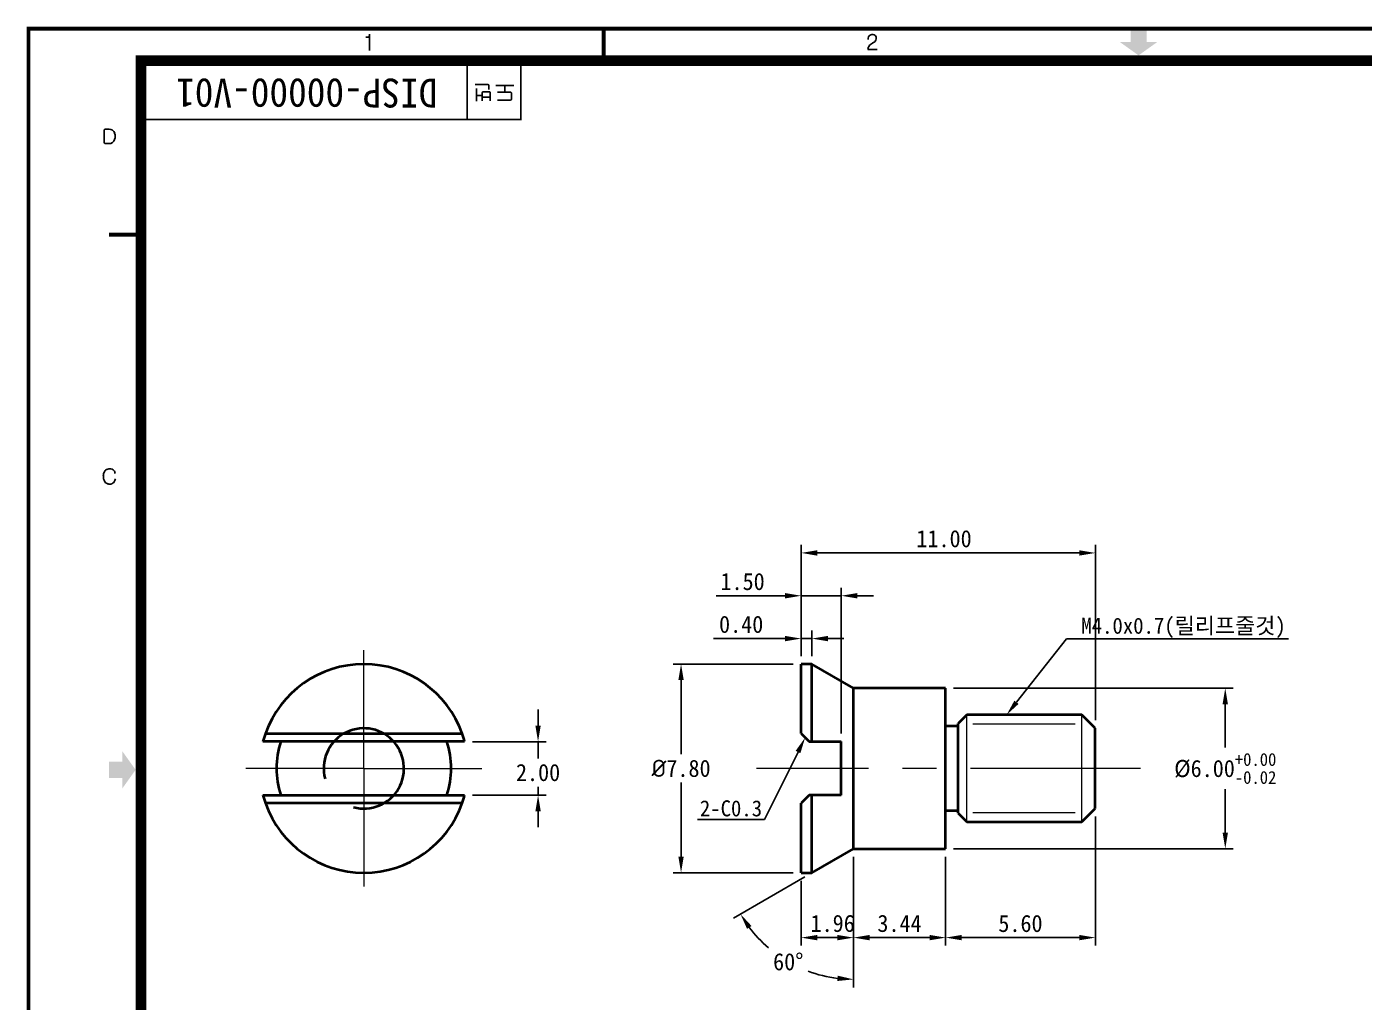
# Model space of a CAD drawing. Header units: millimetres. Extents: x 20 to 2456, y -3132 to 1196.
# Drawn here: x 19.6 to 269.7, y 115.1 to 297.4 of the extents above; entities that cross this region are included whole.
import ezdxf
from ezdxf import colors
from ezdxf.entities.mleader import LeaderData, LeaderLine
from ezdxf.math import Vec2, Vec3

# ---------------------------------------------------------------- set-up
doc = ezdxf.new("R2010")
doc.units = ezdxf.units.MM
doc.header["$MEASUREMENT"] = 0
doc.linetypes.add('CENTER', pattern=[50.8, 31.75, -6.35, 6.35, -6.35])
doc.layers.get('0').update_dxf_attribs({"color": 6})
doc.layers.add('0 @ 1', color=6, linetype='Continuous')
for name, color, linetype, lineweight in [('CENTER', 1, 'CENTER', 9), ('DIM', 2, 'Continuous', 9), ('OUTLINE', 3, 'Continuous', 40), ('숨은선', 253, 'Continuous', 20)]:
    doc.layers.add(name, color=color, linetype=linetype, lineweight=lineweight)
doc.styles.get("Standard").update_dxf_attribs({"font": '', "height": 3.2})
doc.styles.get('Standard').set_extended_font_data('GulimChe')
doc.dimstyles.new('척도 5배 - (x.xx)', dxfattribs={"dimtxt": 3.2, "dimasz": 3, "dimexe": 1.5, "dimexo": 1.5, "dimgap": 1, "dimtad": 1, "dimtih": 1, "dimtoh": 1, "dimlfac": 0.2, "dimzin": 0, "dimdsep": 46, "dimtxsty": 'Standard', "dimcen": 0, "dimclrd": 2, "dimclre": 2, "dimclrt": 2, "dimaunit": 1, "dimadec": 0, "dimazin": 0, "dimtfac": 0.75, "dimtmove": 0, "dimatfit": 0, "dimfxl": 1, "dimtolj": 1, "dimtzin": 0, "dimarcsym": 0})

# ---------------------------------------------------------------- blocks, each defined once
blk = doc.blocks.new('A-3_규격도면_동인광학')
for points in [[(209, 277), (206, 277), (206, 274.5), (204, 274.5), (207.5, 272), (211, 274.5), (209, 274.5)], [(15, 137), (17.5, 137), (17.5, 135), (20, 138.5), (17.5, 142), (17.5, 140), (15, 140)]]:
    blk.add_hatch(color=256).paths.add_polyline_path(points)
for p, q in [((63.07, 275.38), (63.32, 275.38)), ((63.73, 272.93), (63.73, 275.99)), ((63.73, 275.99), (63.73, 272.93)), ((156.98, 274.96), (156.98, 275.22)), ((156.9, 273.09), (158.65, 273.09)), ((157.84, 274.33), (157.74, 274.26)), ((158.18, 274.56), (157.84, 274.33)), ((158.26, 274.63), (158.18, 274.56)), ((82, 270), (82, 260)), ((85.87, 266.55), (83.48, 266.55)), ((83.73, 263.42), (83.73, 265.84)), ((86.07, 265.22), (84.99, 265.22)), ((86.06, 265.64), (86.06, 266.4)), ((86.28, 263.52), (86.28, 265.05)), ((90.69, 266.36), (87.36, 266.36)), ((90.02, 265.12), (87.64, 265.12)), ((89.03, 265.33), (89.03, 266.36)), ((84.63, 264.48), (83.73, 264.48)), ((84.81, 265.01), (84.81, 263.52)), ((86.28, 264.22), (84.81, 264.22)), ((87.68, 263.62), (90.05, 263.62)), ((90.27, 263.83), (90.27, 264.89)), ((14.11, 255.76), (14.11, 258)), ((14.35, 258.23), (15.04, 258.23)), ((16.18, 193.86), (16.14, 194.04))]:
    blk.add_line(p, q)
for points, const_width in [([(0, 0), (0, 277), (400, 277), (400, 0)], 0.7), ([(21, 6), (21, 271), (394, 271), (394, 6)], 2)]:
    blk.add_lwpolyline(points, close=True, dxfattribs=dict(const_width=const_width))
for points, const_width in [([(107.5, 277), (107.5, 270.33)], 0.7), ([(22, 260), (92, 260), (92, 270)], 0.3), ([(15, 238.5), (21.67, 238.5)], 0.7)]:
    blk.add_lwpolyline(points, dxfattribs=dict(const_width=const_width))
for centre, radius, start, end in [((63.32, 275.8), 0.418, 270, 351.8564), ((157.65, 275.22), 0.675, 135.3614, 180), ((157.57, 275.31), 0.56, 116.1126, 135.3614), ((157.74, 274.95), 0.951, 75.511, 116.1126), ((157.84, 275.33), 0.566, 52.7857, 75.511), ((157.74, 275.19), 0.74, 352.4081, 52.7857), ((157.61, 275.21), 0.862, 318.1085, 352.4081), ((158.42, 273.05), 1.52, 161.3803, 178.4124), ((157.65, 273.31), 0.705, 132.8749, 161.3803), ((159.75, 271.05), 3.8, 121.9901, 132.8749), ((84.99, 265.04), 0.181, 90, 191.0214), ((85.9, 266.4), 0.157, 0, 104.5405), ((86.1, 265.05), 0.179, 0, 97.6654), ((90.04, 264.89), 0.23, 0, 93.1332), ((90.05, 263.83), 0.217, 270, 359.9617), ((14.35, 258), 0.234, 89.9627, 180), ((15.04, 257.12), 1.11, 18.7245, 90), ((14.35, 255.75), 0.241, 177.6028, 269.7704), ((14.69, 339.44), 83.93, 269.7704, 270.2296), ((15.02, 256.63), 1.12, 270.2296, 341.2755), ((14.3, 256.87), 1.88, 341.2755, 18.7245), ((15.89, 193.35), 1.93, 153.4408, 179.3877), ((15.94, 193.35), 1.97, 179.3877, 207.825), ((15.03, 193.78), 0.968, 126.0964, 153.4408), ((14.92, 193.92), 0.786, 112.6651, 126.0964), ((15.21, 193.24), 1.52, 84.5855, 112.6651), ((15.27, 193.91), 0.857, 49.4232, 84.5855), ((15.2, 193.83), 0.962, 12.5369, 49.4232), ((14.87, 193.08), 1.36, 325.2032, 351.393), ((15.05, 192.88), 0.971, 207.825, 248.4845), ((15.15, 193.14), 1.26, 248.4845, 279.0922), ((15.2, 192.85), 0.954, 279.0922, 325.2032)]:
    blk.add_arc(centre, radius, start, end)
blk = doc.blocks.new('SW_CENTERMARKSYMBOL_0')
at = {"color": 0, "linetype": 'Continuous', "lineweight": 0}
for p, q in [((0, 2.5), (0, 4.6)), ((0, 0), (0, 2.5)), ((-2.5, 0), (-4.6, 0)), ((0, 0), (-2.5, 0)), ((0, 0), (0, -2.5)), ((0, 0), (2.5, 0)), ((2.5, 0), (4.6, 0)), ((0, -2.5), (0, -4.6))]:
    blk.add_line(p, q, dxfattribs=at)
blk = doc.blocks.new('*D264')
at = {"layer": 'Defpoints', "color": 0, "transparency": 16777216}
for p in [(101.51, 163.76), (101.51, 153.76), (115.24, 153.76)]:
    blk.add_point(p, dxfattribs=at)
at = {"layer": 'DIM', "color": 2, "lineweight": -2, "transparency": 16777216}
for p, q in [((115.24, 166.76), (115.24, 169.76)), ((103.01, 163.76), (116.74, 163.76)), ((115.24, 163.76), (115.24, 160.62)), ((115.24, 153.76), (115.24, 155.35)), ((103.01, 153.76), (116.74, 153.76)), ((115.24, 150.76), (115.24, 147.76))]:
    blk.add_line(p, q, dxfattribs=at)
at = {"layer": 'DIM', "color": 2, "transparency": 16777216}
for points in [[(114.74, 166.76), (115.74, 166.76), (115.24, 163.76)], [(114.74, 150.76), (115.74, 150.76), (115.24, 153.76)]]:
    blk.add_solid(points, dxfattribs=at)
at = {"layer": 'DIM', "color": 2, "transparency": 16777216, "insert": (115.24, 157.98), "char_height": 3.2, "attachment_point": 5}
blk.add_mtext('\\A1;2.00', dxfattribs=at)
blk = doc.blocks.new('*D265')
at = {"layer": 'Defpoints', "color": 0, "transparency": 16777216}
for p in [(164.42, 178.26), (141.97, 139.26), (164.42, 139.26)]:
    blk.add_point(p, dxfattribs=at)
at = {"layer": 'DIM', "color": 2, "lineweight": -2, "transparency": 16777216}
for p, q in [((162.92, 178.26), (140.47, 178.26)), ((141.97, 175.26), (141.97, 161.41)), ((141.97, 142.26), (141.97, 156.12)), ((162.92, 139.26), (140.47, 139.26))]:
    blk.add_line(p, q, dxfattribs=at)
at = {"layer": 'DIM', "color": 2, "transparency": 16777216}
for points in [[(141.47, 175.26), (142.47, 175.26), (141.97, 178.26)], [(141.47, 142.26), (142.47, 142.26), (141.97, 139.26)]]:
    blk.add_solid(points, dxfattribs=at)
at = {"layer": 'DIM', "color": 2, "transparency": 16777216, "insert": (141.97, 158.76), "char_height": 3.2, "attachment_point": 5}
blk.add_mtext('\\A1;{\\fISOCPEUR|b0|i0|c0|p34;%%C}7.80', dxfattribs=at)
blk = doc.blocks.new('*D266')
at = {"layer": 'Defpoints', "color": 0, "transparency": 16777216}
for p in [(174.21, 143.76), (164.42, 139.26), (174.21, 127.15)]:
    blk.add_point(p, dxfattribs=at)
at = {"layer": 'DIM', "color": 2, "lineweight": -2, "transparency": 16777216}
for p, q in [((174.21, 142.26), (174.21, 125.65)), ((164.42, 137.76), (164.42, 125.65)), ((167.42, 127.15), (171.21, 127.15))]:
    blk.add_line(p, q, dxfattribs=at)
at = {"layer": 'DIM', "color": 2, "transparency": 16777216}
for points in [[(167.42, 127.65), (167.42, 126.65), (164.42, 127.15)], [(171.21, 127.65), (171.21, 126.65), (174.21, 127.15)]]:
    blk.add_solid(points, dxfattribs=at)
at = {"layer": 'DIM', "color": 2, "transparency": 16777216, "insert": (170.31, 129.79), "char_height": 3.2, "attachment_point": 5}
blk.add_mtext('\\A1;1.96', dxfattribs=at)
blk = doc.blocks.new('*D267')
at = {"layer": 'Defpoints', "color": 0, "transparency": 16777216}
for p in [(174.21, 143.76), (191.42, 143.76), (191.42, 127.15)]:
    blk.add_point(p, dxfattribs=at)
at = {"layer": 'DIM', "color": 2, "lineweight": -2, "transparency": 16777216}
for p, q in [((174.21, 142.26), (174.21, 125.65)), ((191.42, 142.26), (191.42, 125.65)), ((177.21, 127.15), (188.42, 127.15))]:
    blk.add_line(p, q, dxfattribs=at)
at = {"layer": 'DIM', "color": 2, "transparency": 16777216}
for points in [[(177.21, 127.65), (177.21, 126.65), (174.21, 127.15)], [(188.42, 127.65), (188.42, 126.65), (191.42, 127.15)]]:
    blk.add_solid(points, dxfattribs=at)
at = {"layer": 'DIM', "color": 2, "transparency": 16777216, "insert": (182.81, 129.79), "char_height": 3.2, "attachment_point": 5}
blk.add_mtext('\\A1;3.44', dxfattribs=at)
blk = doc.blocks.new('*D268')
at = {"layer": 'Defpoints', "color": 0, "transparency": 16777216}
for p in [(219.42, 151.26), (191.42, 143.76), (219.42, 127.15)]:
    blk.add_point(p, dxfattribs=at)
at = {"layer": 'DIM', "color": 2, "lineweight": -2, "transparency": 16777216}
for p, q in [((219.42, 149.76), (219.42, 125.65)), ((191.42, 142.26), (191.42, 125.65)), ((194.42, 127.15), (216.42, 127.15))]:
    blk.add_line(p, q, dxfattribs=at)
at = {"layer": 'DIM', "color": 2, "transparency": 16777216}
for points in [[(194.42, 127.65), (194.42, 126.65), (191.42, 127.15)], [(216.42, 127.65), (216.42, 126.65), (219.42, 127.15)]]:
    blk.add_solid(points, dxfattribs=at)
at = {"layer": 'DIM', "color": 2, "transparency": 16777216, "insert": (205.42, 129.78), "char_height": 3.2, "attachment_point": 5}
blk.add_mtext('\\A1;5.60', dxfattribs=at)
blk = doc.blocks.new('*D269')
at = {"layer": 'Defpoints', "color": 0, "transparency": 16777216}
for p in [(174.21, 171.26), (174.21, 143.76), (174.21, 143.76), (166.42, 139.26), (158.52, 125.06)]:
    blk.add_point(p, dxfattribs=at)
at = {"layer": 'DIM', "color": 2, "lineweight": -2, "transparency": 16777216}
for p, q in [((174.21, 142.26), (174.21, 117.85)), ((165.12, 138.51), (151.77, 130.81))]:
    blk.add_line(p, q, dxfattribs=at)
for start, end in [(217.0454, 229.301), (249.6402, 262.9546)]:
    blk.add_arc((174.21, 143.76), 24.41, start, end, dxfattribs=at)
at = {"layer": 'DIM', "color": 2, "transparency": 16777216}
for points in [[(154.31, 128.78), (155.14, 129.33), (153.07, 131.56)], [(171.25, 120.04), (171.19, 119.04), (174.21, 119.35)]]:
    blk.add_solid(points, dxfattribs=at)
at = {"layer": 'DIM', "color": 2, "transparency": 16777216, "insert": (162.01, 122.62), "char_height": 3.2, "attachment_point": 5}
blk.add_mtext('\\A1;60°', dxfattribs=at)
blk = doc.blocks.new('*D273')
at = {"layer": 'Defpoints', "color": 0, "transparency": 16777216}
for p in [(191.42, 173.76), (191.42, 143.76), (243.71, 143.76)]:
    blk.add_point(p, dxfattribs=at)
at = {"layer": 'DIM', "color": 2, "lineweight": -2, "transparency": 16777216}
for p, q in [((192.92, 173.76), (245.21, 173.76)), ((243.71, 170.76), (243.71, 162.66)), ((243.71, 146.76), (243.71, 154.87)), ((192.92, 143.76), (245.21, 143.76))]:
    blk.add_line(p, q, dxfattribs=at)
at = {"layer": 'DIM', "color": 2, "transparency": 16777216}
for points in [[(243.21, 170.76), (244.21, 170.76), (243.71, 173.76)], [(243.21, 146.76), (244.21, 146.76), (243.71, 143.76)]]:
    blk.add_solid(points, dxfattribs=at)
at = {"layer": 'DIM', "color": 2, "transparency": 16777216, "insert": (243.71, 158.76), "char_height": 3.2, "attachment_point": 5}
blk.add_mtext('\\A1;%%C6.00{\\H2.400000;\\S+0.00^ -0.02;}', dxfattribs=at)
blk = doc.blocks.new('*D274')
at = {"layer": 'Defpoints', "color": 0, "transparency": 16777216}
for p in [(219.42, 199.03), (164.42, 178.26), (219.42, 166.26)]:
    blk.add_point(p, dxfattribs=at)
at = {"layer": 'DIM', "color": 2, "lineweight": -2, "transparency": 16777216}
for p, q in [((164.42, 179.76), (164.42, 200.53)), ((219.42, 167.76), (219.42, 200.53)), ((167.42, 199.03), (216.42, 199.03))]:
    blk.add_line(p, q, dxfattribs=at)
at = {"layer": 'DIM', "color": 2, "transparency": 16777216}
for points in [[(167.42, 199.53), (167.42, 198.53), (164.42, 199.03)], [(216.42, 199.53), (216.42, 198.53), (219.42, 199.03)]]:
    blk.add_solid(points, dxfattribs=at)
at = {"layer": 'DIM', "color": 2, "transparency": 16777216, "insert": (191.13, 201.67), "char_height": 3.2, "attachment_point": 5}
blk.add_mtext('\\A1;11.00', dxfattribs=at)
blk = doc.blocks.new('*D275')
at = {"layer": 'Defpoints', "color": 0, "transparency": 16777216}
for p in [(164.42, 183.03), (164.42, 178.26), (166.42, 178.26)]:
    blk.add_point(p, dxfattribs=at)
at = {"layer": 'DIM', "color": 2, "lineweight": -2, "transparency": 16777216}
for p, q in [((161.42, 183.03), (148.01, 183.03)), ((164.42, 179.76), (164.42, 184.53)), ((166.42, 183.03), (164.42, 183.03)), ((166.42, 179.76), (166.42, 184.53)), ((169.42, 183.03), (172.42, 183.03))]:
    blk.add_line(p, q, dxfattribs=at)
at = {"layer": 'DIM', "color": 2, "transparency": 16777216}
for points in [[(161.42, 183.53), (161.42, 182.53), (164.42, 183.03)], [(169.42, 183.53), (169.42, 182.53), (166.42, 183.03)]]:
    blk.add_solid(points, dxfattribs=at)
at = {"layer": 'DIM', "color": 2, "transparency": 16777216, "insert": (153.21, 185.67), "char_height": 3.2, "attachment_point": 5}
blk.add_mtext('\\A1;0.40', dxfattribs=at)
blk = doc.blocks.new('*D276')
at = {"layer": 'Defpoints', "color": 0, "transparency": 16777216}
for p in [(164.42, 191.03), (164.42, 178.26), (171.92, 163.76)]:
    blk.add_point(p, dxfattribs=at)
at = {"layer": 'DIM', "color": 2, "lineweight": -2, "transparency": 16777216}
for p, q in [((161.42, 191.03), (148.52, 191.03)), ((164.42, 179.76), (164.42, 192.53)), ((171.92, 191.03), (164.42, 191.03)), ((171.92, 165.26), (171.92, 192.53)), ((174.92, 191.03), (177.92, 191.03))]:
    blk.add_line(p, q, dxfattribs=at)
at = {"layer": 'DIM', "color": 2, "transparency": 16777216}
for points in [[(161.42, 191.53), (161.42, 190.53), (164.42, 191.03)], [(174.92, 191.53), (174.92, 190.53), (171.92, 191.03)]]:
    blk.add_solid(points, dxfattribs=at)
at = {"layer": 'DIM', "color": 2, "transparency": 16777216, "insert": (153.47, 193.67), "char_height": 3.2, "attachment_point": 5}
blk.add_mtext('\\A1;1.50', dxfattribs=at)

msp = doc.modelspace()

# ---------------------------------------------------------------- linework, layer by layer
at = {"layer": 'CENTER'}
msp.add_line((227.838, 158.765), (156.069, 158.765), dxfattribs=at)
at = {"layer": 'DIM'}
for p, q in [((215.623, 167.065), (196.509, 167.065)), ((215.623, 150.465), (196.509, 150.465))]:
    msp.add_line(p, q, dxfattribs=at)
at = {"layer": 'OUTLINE'}
for p, q in [((166.418, 178.265), (164.418, 178.265)), ((164.418, 165.265), (164.418, 178.265)), ((174.212, 173.765), (166.418, 178.265)), ((166.418, 163.765), (166.418, 178.265)), ((191.418, 173.765), (174.212, 173.765)), ((174.212, 143.765), (174.212, 173.765)), ((191.418, 143.765), (191.418, 173.765)), ((195.418, 168.765), (193.797, 167.144)), ((216.918, 168.765), (195.418, 168.765)), ((219.418, 166.265), (216.918, 168.765)), ((64.275, 165.265), (101.044, 165.265)), ((164.418, 165.265), (165.918, 163.765)), ((193.797, 166.644), (191.418, 166.644)), ((193.797, 150.385), (193.797, 167.144)), ((219.418, 151.265), (219.418, 166.265)), ((101.508, 163.765), (63.811, 163.765)), ((165.918, 163.765), (166.418, 163.765)), ((171.918, 153.765), (171.918, 163.765)), ((63.811, 153.765), (101.508, 153.765)), ((165.918, 153.765), (164.418, 152.265)), ((166.418, 153.765), (165.918, 153.765)), ((166.418, 139.265), (166.418, 153.765)), ((101.044, 152.265), (64.275, 152.265)), ((164.418, 139.265), (164.418, 152.265)), ((191.418, 150.885), (193.797, 150.885)), ((193.797, 150.385), (195.418, 148.765)), ((216.918, 148.765), (219.418, 151.265)), ((195.418, 148.765), (216.918, 148.765)), ((166.418, 139.265), (174.212, 143.765)), ((174.212, 143.765), (191.418, 143.765)), ((164.418, 139.265), (166.418, 139.265))]:
    msp.add_line(p, q, dxfattribs=at)
for radius, start, end in [(19.5, 19.47122, 160.52878), (19.5, 160.52878, 165.14283), (7.5, 255, 195), (19.5, 14.85717, 19.47122), (16.325, 162.16441, 197.83559), (16.325, 342.16441, 17.83559), (19.5, 194.85717, 199.47122), (19.5, 340.52878, 345.14283), (19.5, 199.47122, 340.52878)]:
    msp.add_arc((82.66, 158.765), radius, start, end, dxfattribs=at)
for points in [[(166.418, 163.765), (168.255, 163.765), (170.089, 163.765), (171.918, 163.765)], [(171.918, 153.765), (170.089, 153.765), (168.255, 153.765), (166.418, 153.765)]]:
    msp.add_open_spline(points, degree=3, dxfattribs=at)
at = {"layer": '숨은선'}
for p, q in [((195.418, 148.765), (195.418, 168.765)), ((216.918, 148.765), (216.918, 168.765))]:
    msp.add_line(p, q, dxfattribs=at)

# ---------------------------------------------------------------- block references
at = {"layer": '0 @ 1'}
msp.add_blockref('A-3_규격도면_동인광학', (20, 20), dxfattribs=at)
at = {"layer": 'CENTER', "xscale": 4.800000000000001, "yscale": 4.800000000000001, "zscale": 4.800000000000001}
msp.add_blockref('SW_CENTERMARKSYMBOL_0', (82.66, 158.765), dxfattribs=at)

# ---------------------------------------------------------------- texts
at = {"layer": 'DIM', "insert": (72, 285), "char_height": 5.4, "width": 60, "attachment_point": 5, "rotation": 180}
msp.add_mtext('DISP-00000-V01', dxfattribs=at)

# ---------------------------------------------------------------- dimensions: what is measured, and where the dimension line sits
at = {"layer": 'DIM'}
for base, p1, p2, picture, middle in [((219.418, 199.031), (164.418, 178.265), (219.418, 166.265), '*D274', (191.132, 199.031)), ((174.212, 127.146), (164.418, 139.265), (174.212, 143.765), '*D266', (170.315, 127.146))]:
    dim = msp.add_linear_dim(base=base, p1=p1, p2=p2, dimstyle='척도 5배 - (x.xx)', dxfattribs=at)
    dim.commit()
    dim.dimension.update_dxf_attribs({"geometry": picture, "text_midpoint": middle, "dimtype": 160})
for base, p1, p2, picture, middle in [((164.418, 191.031), (171.918, 163.765), (164.418, 178.265), '*D276', (153.467, 193.674)), ((164.418, 183.031), (166.418, 178.265), (164.418, 178.265), '*D275', (153.213, 185.672)), ((219.418, 127.146), (191.418, 143.765), (219.418, 151.265), '*D268', (205.418, 129.784)), ((191.418, 127.146), (174.212, 143.765), (191.418, 143.765), '*D267', (182.815, 129.786))]:
    dim = msp.add_linear_dim(base=base, p1=p1, p2=p2, dimstyle='척도 5배 - (x.xx)', dxfattribs=at)
    dim.commit()
    dim.dimension.update_dxf_attribs({"geometry": picture, "text_midpoint": middle})
dim = msp.add_linear_dim(base=(141.973, 139.265), p1=(164.418, 178.265), p2=(164.418, 139.265), angle=90, text='{\\fISOCPEUR|b0|i0|c0|p34;%%C}<>', dimstyle='척도 5배 - (x.xx)', dxfattribs=at)
dim.commit()
dim.dimension.update_dxf_attribs({"geometry": '*D265', "text_midpoint": (141.973, 158.765)})
dim = msp.add_linear_dim(base=(243.712, 143.765), p1=(191.418, 173.765), p2=(191.418, 143.765), angle=90, text='%%C<>', dimstyle='척도 5배 - (x.xx)', override={"dimgap": 1, "dimtol": 1, "dimlim": 0, "dimtm": 0.02}, dxfattribs=at)
dim.commit()
dim.dimension.update_dxf_attribs({"geometry": '*D273', "text_midpoint": (243.712, 158.765), "dimtype": 160})
dim = msp.add_angular_dim_2l(base=(158.52, 125.064), line1=((174.212, 171.265), (174.212, 143.765)), line2=((166.418, 139.265), (174.212, 143.765)), dimstyle='척도 5배 - (x.xx)', dxfattribs=at)
dim.commit()
dim.dimension.update_dxf_attribs({"geometry": '*D269', "text_midpoint": (162.006, 122.623)})
dim = msp.add_linear_dim(base=(115.241, 153.765), p1=(101.508, 163.765), p2=(101.508, 153.765), angle=90, dimstyle='척도 5배 - (x.xx)', dxfattribs=at)
dim.commit()
dim.dimension.update_dxf_attribs({"geometry": '*D264', "text_midpoint": (115.241, 157.985), "dimtype": 160})

# ---------------------------------------------------------------- leaders
ml = msp.add_multileader_mtext('Standard', dxfattribs=at)
ml.set_content('M4.0x0.7(릴리프줄것)', color=256)
ml.set_leader_properties()
ml.build(insert=Vec2(0, 0))
ml.multileader.update_dxf_attribs({"text_left_attachment_type": 5, "text_right_attachment_type": 6, "dogleg_length": 0.36, "arrow_head_size": 3})
ctx = ml.context
ctx.base_point, ctx.char_height, ctx.arrow_head_size, ctx.landing_gap_size, ctx.plane_origin = Vec3(216.712, 182.993), 3, 3, 0.09, Vec3(205.337, 166.265)
ctx.left_attachment, ctx.right_attachment = 5, 6
notes = []
notes.append((ctx, [(1, (1, 1, 0), (214.059, 182.993), (1, 0), 2.653, [(0, [(202.814, 168.765)], 0, [])])]))
ctx.mtext.insert, ctx.mtext.flow_direction = Vec3(216.802, 186.936), 5
ml = msp.add_multileader_mtext('Standard', dxfattribs=at)
ml.set_content('2-C0.3', color=256)
ml.set_leader_properties()
ml.build(insert=Vec2(0, 0))
ml.multileader.update_dxf_attribs({"text_left_attachment_type": 5, "text_right_attachment_type": 6, "dogleg_length": 0.36, "arrow_head_size": 3})
ctx = ml.context
ctx.base_point, ctx.char_height, ctx.arrow_head_size, ctx.landing_gap_size, ctx.plane_origin = Vec3(145.037, 149.208), 3, 3, 0.09, Vec3(235.754, 132.631)
ctx.left_attachment, ctx.right_attachment, ctx.text_align_type = 5, 6, 2
notes.append((ctx, [(0, (1, 1, 0), (157.569, 149.208), (-1, 0), 0.36, [(0, [(165.168, 164.515)], 0, [])])]))
ctx.mtext.insert, ctx.mtext.alignment, ctx.mtext.flow_direction = Vec3(157.119, 152.808), 3, 5
for ctx, leaders in notes:
    for number, flags, end, landing, length, lines in leaders:
        leader = LeaderData()
        leader.index, (leader.has_last_leader_line, leader.has_dogleg_vector, leader.attachment_direction) = number, flags
        leader.last_leader_point, leader.dogleg_vector, leader.dogleg_length = Vec3(end), Vec3(landing), length
        for number, points, colour, breaks in lines:
            line = LeaderLine()
            line.index, line.vertices, line.color, line.breaks = number, Vec3.list(points), colors.encode_raw_color(colour), breaks
            leader.lines.append(line)
        ctx.leaders.append(leader)

doc.saveas('drawing.dxf')
